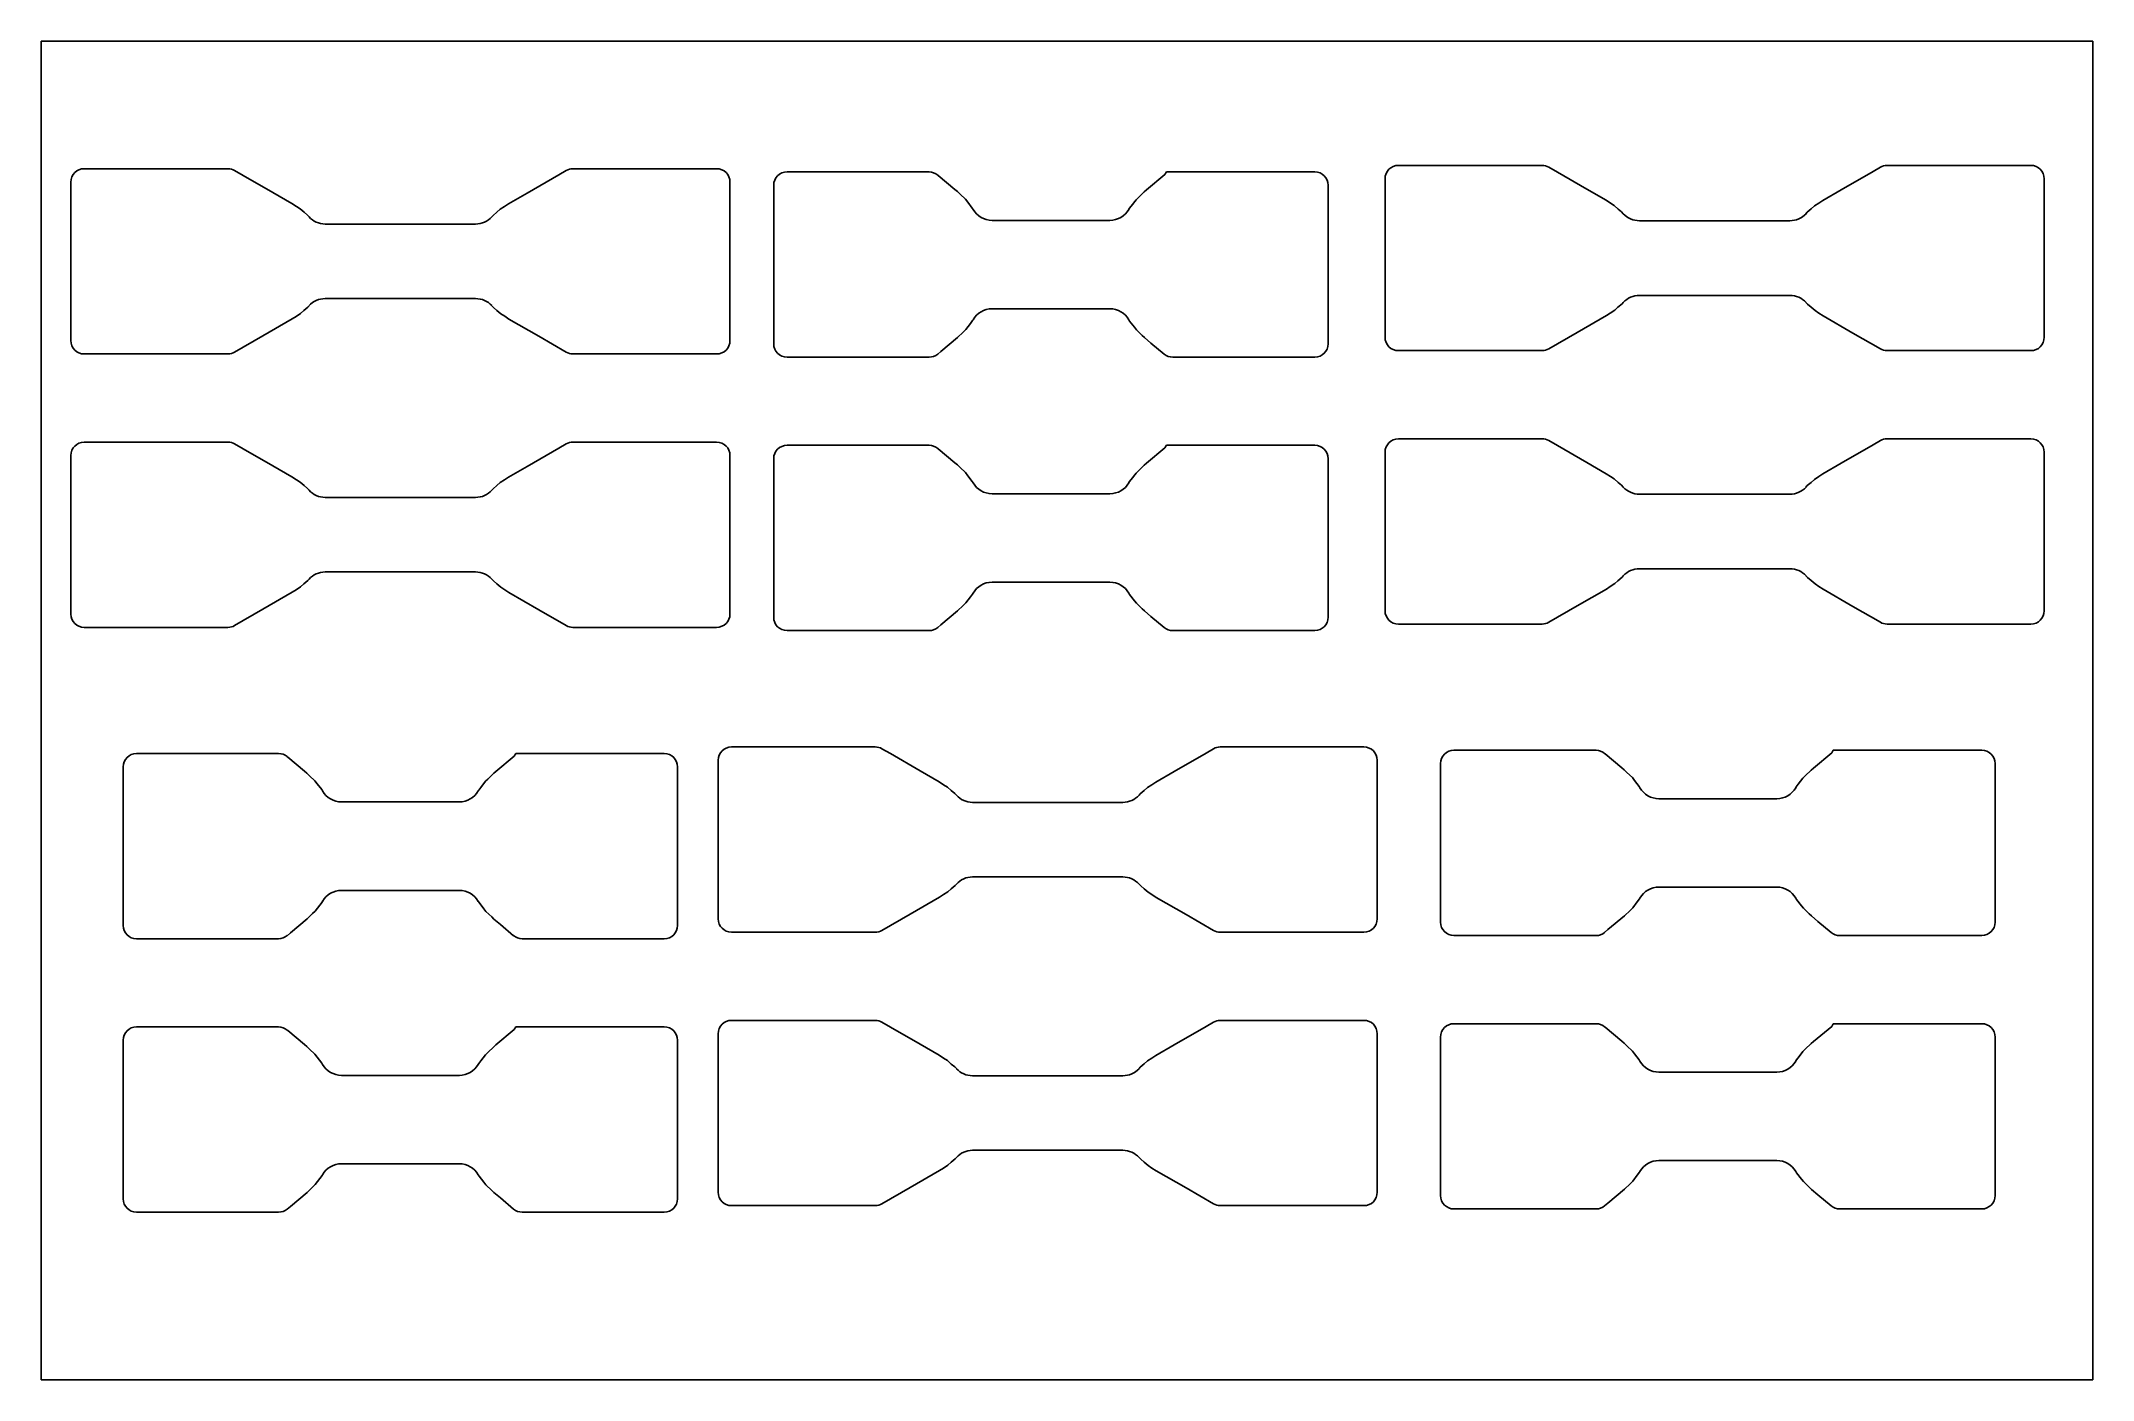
# Model space of a CAD drawing. Header units: millimetres. Extents: x 22.54 to 25.46, y 11.05 to 12.95.
import ezdxf

# ---------------------------------------------------------------- set-up
doc = ezdxf.new("R2010")
doc.units = ezdxf.units.MM
doc.header["$MEASUREMENT"] = 0
doc.layers.add('1', color=7, linetype='Continuous')

msp = doc.modelspace()

# ---------------------------------------------------------------- linework, layer by layer
at = {"layer": '1', "color": 1, "linetype": 'Continuous'}
for p, q in [((25.4596, 12.9525), (22.5404, 12.9525)), ((22.5404, 12.9525), (22.5404, 11.0475)), ((25.4596, 12.9525), (25.4596, 11.0475)), ((22.6017, 12.7709), (22.6891, 12.7709)), ((22.8063, 12.7709), (22.6891, 12.7709)), ((22.8158, 12.7684), (22.8279, 12.7614)), ((22.8279, 12.7614), (22.87, 12.7371)), ((23.2318, 12.7362), (23.2769, 12.7623)), ((23.2875, 12.7684), (23.2769, 12.7623)), ((23.297, 12.7709), (23.419, 12.7709)), ((23.5015, 12.7709), (23.419, 12.7709)), ((23.6017, 12.7663), (23.735, 12.7663)), ((23.8038, 12.7663), (23.735, 12.7663)), ((23.8161, 12.7618), (23.8168, 12.7612)), ((23.8168, 12.7612), (23.8405, 12.7413)), ((24.1132, 12.7408), (24.1391, 12.7625)), ((24.1414, 12.7663), (24.1391, 12.7625)), ((24.1414, 12.7663), (24.3288, 12.7663)), ((24.3526, 12.7663), (24.3288, 12.7663)), ((24.4715, 12.7756), (24.5588, 12.7756)), ((24.676, 12.7756), (24.5588, 12.7756)), ((24.6855, 12.773), (24.6976, 12.766)), ((24.6976, 12.766), (24.7397, 12.7417)), ((25.1015, 12.7409), (25.1467, 12.7669)), ((25.1572, 12.773), (25.1467, 12.7669)), ((25.1667, 12.7756), (25.2887, 12.7756)), ((25.3713, 12.7756), (25.2887, 12.7756)), ((22.5827, 12.6405), (22.5827, 12.7519)), ((22.8974, 12.7213), (22.87, 12.7371)), ((23.2056, 12.7211), (23.2318, 12.7362)), ((23.5205, 12.7519), (23.5205, 12.6178)), ((23.5827, 12.7473), (23.5827, 12.5915)), ((23.844, 12.7384), (23.8405, 12.7413)), ((23.844, 12.7384), (23.8479, 12.7346)), ((23.8479, 12.7346), (23.8555, 12.7274)), ((24.0983, 12.7267), (24.1016, 12.7299)), ((24.1016, 12.7299), (24.11, 12.7381)), ((24.11, 12.7381), (24.1132, 12.7408)), ((24.3716, 12.7473), (24.3716, 12.5495)), ((24.4525, 12.6451), (24.4525, 12.7566)), ((24.7671, 12.7259), (24.7397, 12.7417)), ((25.0753, 12.7257), (25.1015, 12.7409)), ((25.3903, 12.7566), (25.3903, 12.6225)), ((22.8974, 12.7213), (22.9036, 12.7171)), ((22.9036, 12.7171), (22.9089, 12.7137)), ((22.9089, 12.7137), (22.9145, 12.7089)), ((22.9145, 12.7089), (22.9193, 12.7048)), ((22.9193, 12.7048), (22.9217, 12.7023)), ((23.1816, 12.7023), (23.1834, 12.7043)), ((23.1834, 12.7043), (23.1888, 12.7089)), ((23.1888, 12.7089), (23.1938, 12.7133)), ((23.1938, 12.7133), (23.1998, 12.7172)), ((23.1998, 12.7172), (23.2056, 12.7211)), ((23.8555, 12.7274), (23.8588, 12.7231)), ((23.8588, 12.7231), (23.8652, 12.7149)), ((23.8652, 12.7149), (23.8663, 12.713)), ((24.088, 12.713), (24.0886, 12.7142)), ((24.0886, 12.7142), (24.0914, 12.7178)), ((24.0914, 12.7178), (24.0983, 12.7267)), ((24.7671, 12.7259), (24.7733, 12.7218)), ((24.7733, 12.7218), (24.7786, 12.7184)), ((24.7786, 12.7184), (24.7843, 12.7135)), ((24.7843, 12.7135), (24.7891, 12.7095)), ((24.7891, 12.7095), (24.7914, 12.7069)), ((25.0513, 12.7069), (25.0531, 12.7089)), ((25.0531, 12.7089), (25.0586, 12.7136)), ((25.0586, 12.7136), (25.0636, 12.7179)), ((25.0636, 12.7179), (25.0695, 12.7218)), ((25.0695, 12.7218), (25.0753, 12.7257)), ((22.9445, 12.6922), (23.0535, 12.6922)), ((23.1587, 12.6922), (23.0535, 12.6922)), ((23.8933, 12.6974), (24.0209, 12.6974)), ((24.0611, 12.6974), (24.0209, 12.6974)), ((24.8143, 12.6968), (24.9232, 12.6968)), ((25.0285, 12.6968), (24.9232, 12.6968)), ((22.5827, 12.5263), (22.5827, 12.6405)), ((24.4525, 12.531), (24.4525, 12.6451)), ((23.5205, 12.5263), (23.5205, 12.6178)), ((25.3903, 12.531), (25.3903, 12.6225)), ((22.9445, 12.5861), (23.055, 12.5861)), ((23.1587, 12.5861), (23.055, 12.5861)), ((23.5827, 12.5217), (23.5827, 12.5915)), ((24.8143, 12.5907), (24.9247, 12.5907)), ((25.0285, 12.5907), (24.9247, 12.5907)), ((22.8977, 12.5572), (22.856, 12.5331)), ((22.8977, 12.5572), (22.9032, 12.5608)), ((22.9094, 12.565), (22.9032, 12.5608)), ((22.9094, 12.565), (22.9142, 12.5691)), ((22.9199, 12.5739), (22.9142, 12.5691)), ((22.9199, 12.5739), (22.9217, 12.576)), ((23.1839, 12.5734), (23.1816, 12.576)), ((23.1839, 12.5734), (23.189, 12.5691)), ((23.1944, 12.5645), (23.189, 12.5691)), ((23.1944, 12.5645), (23.2, 12.5609)), ((23.2059, 12.557), (23.2, 12.5609)), ((23.2059, 12.557), (23.2485, 12.5324)), ((23.8657, 12.5547), (23.8625, 12.5505)), ((23.8663, 12.5559), (23.8657, 12.5547)), ((23.8933, 12.5716), (23.9412, 12.5716)), ((24.0611, 12.5716), (23.9412, 12.5716)), ((24.0891, 12.554), (24.088, 12.5559)), ((24.0961, 12.5452), (24.0891, 12.554)), ((24.7674, 12.5618), (24.7257, 12.5377)), ((24.7674, 12.5618), (24.7729, 12.5655)), ((24.7792, 12.5696), (24.7729, 12.5655)), ((24.7792, 12.5696), (24.7839, 12.5737)), ((24.7896, 12.5786), (24.7839, 12.5737)), ((24.7896, 12.5786), (24.7914, 12.5806)), ((25.0537, 12.5781), (25.0513, 12.5806)), ((25.0537, 12.5781), (25.0588, 12.5738)), ((25.0642, 12.5692), (25.0588, 12.5738)), ((25.0642, 12.5692), (25.0697, 12.5655)), ((25.0756, 12.5616), (25.0697, 12.5655)), ((25.0756, 12.5616), (25.1182, 12.537)), ((22.8158, 12.5099), (22.856, 12.5331)), ((23.2875, 12.5099), (23.2485, 12.5324)), ((23.8444, 12.5309), (23.8207, 12.511)), ((23.8444, 12.5309), (23.8522, 12.5385)), ((23.856, 12.5422), (23.8522, 12.5385)), ((23.8625, 12.5505), (23.856, 12.5422)), ((24.0989, 12.5416), (24.0961, 12.5452)), ((24.0989, 12.5416), (24.107, 12.5337)), ((24.1103, 12.5306), (24.107, 12.5337)), ((24.1103, 12.5306), (24.1195, 12.5228)), ((24.3716, 12.5217), (24.3716, 12.5495)), ((24.6855, 12.5145), (24.7257, 12.5377)), ((25.1572, 12.5145), (25.1182, 12.537)), ((22.6017, 12.5073), (22.7052, 12.5073)), ((22.8063, 12.5073), (22.7052, 12.5073)), ((23.297, 12.5073), (23.4038, 12.5073)), ((23.5015, 12.5073), (23.4038, 12.5073)), ((23.6017, 12.5027), (23.6643, 12.5027)), ((23.8038, 12.5027), (23.6643, 12.5027)), ((23.8161, 12.5071), (23.8207, 12.511)), ((24.1383, 12.5071), (24.1195, 12.5228)), ((24.1505, 12.5027), (24.2036, 12.5027)), ((24.3526, 12.5027), (24.2036, 12.5027)), ((24.4715, 12.512), (24.5749, 12.512)), ((24.676, 12.512), (24.5749, 12.512)), ((25.1667, 12.512), (25.2735, 12.512)), ((25.3713, 12.512), (25.2735, 12.512)), ((22.6017, 12.3819), (22.6891, 12.3819)), ((22.8063, 12.3819), (22.6891, 12.3819)), ((22.8158, 12.3794), (22.8279, 12.3724)), ((23.2875, 12.3794), (23.2769, 12.3733)), ((23.297, 12.3819), (23.419, 12.3819)), ((23.5015, 12.3819), (23.419, 12.3819)), ((24.4715, 12.3866), (24.5588, 12.3866)), ((24.676, 12.3866), (24.5588, 12.3866)), ((24.6855, 12.384), (24.6976, 12.377)), ((25.1015, 12.3519), (25.1467, 12.3779)), ((25.1572, 12.384), (25.1467, 12.3779)), ((25.1667, 12.3866), (25.2887, 12.3866)), ((25.3713, 12.3866), (25.2887, 12.3866)), ((22.5827, 12.2515), (22.5827, 12.3629)), ((22.8279, 12.3724), (22.87, 12.3481)), ((23.2318, 12.3472), (23.2769, 12.3733)), ((23.5205, 12.3629), (23.5205, 12.2288)), ((23.5827, 12.3583), (23.5827, 12.2025)), ((23.6017, 12.3773), (23.735, 12.3773)), ((23.8038, 12.3773), (23.735, 12.3773)), ((23.8161, 12.3728), (23.8168, 12.3722)), ((23.8168, 12.3722), (23.8405, 12.3523)), ((23.844, 12.3494), (23.8405, 12.3523)), ((23.844, 12.3494), (23.8479, 12.3456)), ((24.1016, 12.3409), (24.11, 12.3491)), ((24.11, 12.3491), (24.1132, 12.3518)), ((24.1132, 12.3518), (24.1391, 12.3735)), ((24.1414, 12.3773), (24.1391, 12.3735)), ((24.1414, 12.3773), (24.3288, 12.3773)), ((24.3526, 12.3773), (24.3288, 12.3773)), ((24.3716, 12.3583), (24.3716, 12.1605)), ((24.4525, 12.2561), (24.4525, 12.3676)), ((24.6976, 12.377), (24.7397, 12.3527)), ((24.7671, 12.3369), (24.7397, 12.3527)), ((25.0753, 12.3367), (25.1015, 12.3519)), ((25.3903, 12.3676), (25.3903, 12.2335)), ((22.8974, 12.3323), (22.87, 12.3481)), ((22.8974, 12.3323), (22.9036, 12.3281)), ((22.9036, 12.3281), (22.9089, 12.3247)), ((22.9089, 12.3247), (22.9145, 12.3199)), ((22.9145, 12.3199), (22.9193, 12.3158)), ((23.1834, 12.3153), (23.1888, 12.3199)), ((23.1888, 12.3199), (23.1938, 12.3243)), ((23.1938, 12.3243), (23.1998, 12.3282)), ((23.1998, 12.3282), (23.2056, 12.3321)), ((23.2056, 12.3321), (23.2318, 12.3472)), ((23.8479, 12.3456), (23.8555, 12.3384)), ((23.8555, 12.3384), (23.8588, 12.3341)), ((23.8588, 12.3341), (23.8652, 12.3259)), ((23.8652, 12.3259), (23.8663, 12.324)), ((24.088, 12.324), (24.0886, 12.3252)), ((24.0886, 12.3252), (24.0914, 12.3288)), ((24.0914, 12.3288), (24.0983, 12.3377)), ((24.0983, 12.3377), (24.1016, 12.3409)), ((24.7671, 12.3369), (24.7733, 12.3328)), ((24.7733, 12.3328), (24.7786, 12.3294)), ((24.7786, 12.3294), (24.7843, 12.3245)), ((24.7843, 12.3245), (24.7891, 12.3205)), ((24.7891, 12.3205), (24.7914, 12.3179)), ((25.0513, 12.3179), (25.0531, 12.3199)), ((25.0531, 12.3199), (25.0586, 12.3246)), ((25.0586, 12.3246), (25.0636, 12.3289)), ((25.0636, 12.3289), (25.0695, 12.3328)), ((25.0695, 12.3328), (25.0753, 12.3367)), ((22.9193, 12.3158), (22.9217, 12.3133)), ((22.9445, 12.3032), (23.0535, 12.3032)), ((23.1587, 12.3032), (23.0535, 12.3032)), ((23.1816, 12.3133), (23.1834, 12.3153)), ((23.8933, 12.3084), (24.0209, 12.3084)), ((24.0611, 12.3084), (24.0209, 12.3084)), ((24.8143, 12.3078), (24.9232, 12.3078)), ((25.0285, 12.3078), (24.9232, 12.3078)), ((22.5827, 12.1373), (22.5827, 12.2515)), ((24.4525, 12.142), (24.4525, 12.2561)), ((25.3903, 12.142), (25.3903, 12.2335)), ((23.5205, 12.1373), (23.5205, 12.2288)), ((23.5827, 12.1327), (23.5827, 12.2025)), ((22.9094, 12.176), (22.9032, 12.1718)), ((22.9094, 12.176), (22.9142, 12.1801)), ((22.9199, 12.1849), (22.9142, 12.1801)), ((22.9199, 12.1849), (22.9217, 12.187)), ((22.9445, 12.1971), (23.055, 12.1971)), ((23.1587, 12.1971), (23.055, 12.1971)), ((23.1839, 12.1844), (23.1816, 12.187)), ((23.1839, 12.1844), (23.189, 12.1801)), ((23.1944, 12.1755), (23.189, 12.1801)), ((23.1944, 12.1755), (23.2, 12.1719)), ((23.8933, 12.1826), (23.9412, 12.1826)), ((24.0611, 12.1826), (23.9412, 12.1826)), ((24.7674, 12.1728), (24.7729, 12.1765)), ((24.7792, 12.1806), (24.7729, 12.1765)), ((24.7792, 12.1806), (24.7839, 12.1847)), ((24.7896, 12.1896), (24.7839, 12.1847)), ((24.7896, 12.1896), (24.7914, 12.1916)), ((24.8143, 12.2017), (24.9247, 12.2017)), ((25.0285, 12.2017), (24.9247, 12.2017)), ((25.0537, 12.1891), (25.0513, 12.1916)), ((25.0537, 12.1891), (25.0588, 12.1848)), ((25.0642, 12.1802), (25.0588, 12.1848)), ((25.0642, 12.1802), (25.0697, 12.1765)), ((25.0756, 12.1726), (25.0697, 12.1765)), ((22.8977, 12.1682), (22.856, 12.1441)), ((22.8977, 12.1682), (22.9032, 12.1718)), ((23.2059, 12.168), (23.2, 12.1719)), ((23.2059, 12.168), (23.2485, 12.1434)), ((23.8444, 12.1419), (23.8522, 12.1495)), ((23.856, 12.1532), (23.8522, 12.1495)), ((23.8625, 12.1615), (23.856, 12.1532)), ((23.8657, 12.1657), (23.8625, 12.1615)), ((23.8663, 12.1669), (23.8657, 12.1657)), ((24.0891, 12.165), (24.088, 12.1669)), ((24.0961, 12.1562), (24.0891, 12.165)), ((24.0989, 12.1526), (24.0961, 12.1562)), ((24.0989, 12.1526), (24.107, 12.1447)), ((24.1103, 12.1416), (24.107, 12.1447)), ((24.3716, 12.1327), (24.3716, 12.1605)), ((24.6855, 12.1255), (24.7257, 12.1487)), ((24.7674, 12.1728), (24.7257, 12.1487)), ((25.0756, 12.1726), (25.1182, 12.148)), ((25.1572, 12.1255), (25.1182, 12.148)), ((22.6017, 12.1183), (22.7052, 12.1183)), ((22.8063, 12.1183), (22.7052, 12.1183)), ((22.8158, 12.1209), (22.856, 12.1441)), ((23.2875, 12.1209), (23.2485, 12.1434)), ((23.297, 12.1183), (23.4038, 12.1183)), ((23.5015, 12.1183), (23.4038, 12.1183)), ((23.8161, 12.1181), (23.8207, 12.122)), ((23.8444, 12.1419), (23.8207, 12.122)), ((24.1103, 12.1416), (24.1195, 12.1338)), ((24.1383, 12.1181), (24.1195, 12.1338)), ((24.4715, 12.123), (24.5749, 12.123)), ((24.676, 12.123), (24.5749, 12.123)), ((25.1667, 12.123), (25.2735, 12.123)), ((25.3713, 12.123), (25.2735, 12.123)), ((23.6017, 12.1137), (23.6643, 12.1137)), ((23.8038, 12.1137), (23.6643, 12.1137)), ((24.1505, 12.1137), (24.2036, 12.1137)), ((24.3526, 12.1137), (24.2036, 12.1137)), ((23.5227, 11.9481), (23.61, 11.9481)), ((23.7272, 11.9481), (23.61, 11.9481)), ((23.7367, 11.9455), (23.7488, 11.9386)), ((24.2084, 11.9455), (24.1978, 11.9394)), ((24.2179, 11.9481), (24.3399, 11.9481)), ((24.4224, 11.9481), (24.3399, 11.9481)), ((24.5505, 11.9434), (24.6839, 11.9434)), ((24.7527, 11.9434), (24.6839, 11.9434)), ((25.0902, 11.9434), (25.0879, 11.9396)), ((25.0902, 11.9434), (25.2776, 11.9434)), ((25.3014, 11.9434), (25.2776, 11.9434)), ((22.6572, 11.9198), (22.6572, 11.764)), ((22.6762, 11.9388), (22.8095, 11.9388)), ((22.8783, 11.9388), (22.8095, 11.9388)), ((22.8905, 11.9343), (22.8913, 11.9337)), ((22.8913, 11.9337), (22.915, 11.9138)), ((22.9185, 11.9109), (22.915, 11.9138)), ((22.9185, 11.9109), (22.9224, 11.9071)), ((23.176, 11.9024), (23.1844, 11.9106)), ((23.1844, 11.9106), (23.1876, 11.9133)), ((23.1876, 11.9133), (23.2135, 11.935)), ((23.2158, 11.9388), (23.2135, 11.935)), ((23.2158, 11.9388), (23.4033, 11.9388)), ((23.427, 11.9388), (23.4033, 11.9388)), ((23.446, 11.9198), (23.446, 11.722)), ((23.5037, 11.8176), (23.5037, 11.9291)), ((23.7488, 11.9386), (23.7909, 11.9142)), ((23.8183, 11.8984), (23.7909, 11.9142)), ((24.1265, 11.8982), (24.1527, 11.9134)), ((24.1527, 11.9134), (24.1978, 11.9394)), ((24.4414, 11.9291), (24.4414, 11.795)), ((24.5315, 11.9244), (24.5315, 11.7687)), ((24.7649, 11.939), (24.7656, 11.9383)), ((24.7656, 11.9383), (24.7894, 11.9184)), ((24.7929, 11.9155), (24.7894, 11.9184)), ((24.7929, 11.9155), (24.7967, 11.9118)), ((24.7967, 11.9118), (24.8043, 11.9045)), ((25.0504, 11.9071), (25.0588, 11.9152)), ((25.0588, 11.9152), (25.062, 11.9179)), ((25.062, 11.9179), (25.0879, 11.9396)), ((25.3204, 11.9244), (25.3204, 11.7267)), ((22.9224, 11.9071), (22.9299, 11.8999)), ((22.9299, 11.8999), (22.9332, 11.8957)), ((22.9332, 11.8957), (22.9397, 11.8874)), ((22.9397, 11.8874), (22.9408, 11.8855)), ((23.1624, 11.8855), (23.1631, 11.8867)), ((23.1631, 11.8867), (23.1659, 11.8903)), ((23.1659, 11.8903), (23.1727, 11.8993)), ((23.1727, 11.8993), (23.176, 11.9024)), ((23.8183, 11.8984), (23.8245, 11.8943)), ((23.8245, 11.8943), (23.8298, 11.8909)), ((23.8298, 11.8909), (23.8354, 11.886)), ((23.8354, 11.886), (23.8402, 11.882)), ((23.8402, 11.882), (23.8426, 11.8794)), ((24.1025, 11.8794), (24.1043, 11.8815)), ((24.1043, 11.8815), (24.1097, 11.8861)), ((24.1097, 11.8861), (24.1147, 11.8904)), ((24.1147, 11.8904), (24.1207, 11.8944)), ((24.1207, 11.8944), (24.1265, 11.8982)), ((24.8043, 11.9045), (24.8076, 11.9003)), ((24.8076, 11.9003), (24.8141, 11.8921)), ((24.8141, 11.8921), (24.8151, 11.8902)), ((25.0368, 11.8902), (25.0374, 11.8914)), ((25.0374, 11.8914), (25.0403, 11.895)), ((25.0403, 11.895), (25.0471, 11.9039)), ((25.0471, 11.9039), (25.0504, 11.9071)), ((22.9677, 11.8699), (23.0954, 11.8699)), ((23.1355, 11.8699), (23.0954, 11.8699)), ((23.8655, 11.8693), (23.9744, 11.8693)), ((24.0796, 11.8693), (23.9744, 11.8693)), ((24.8421, 11.8745), (24.9698, 11.8745)), ((25.0099, 11.8745), (24.9698, 11.8745)), ((23.5037, 11.7035), (23.5037, 11.8176)), ((24.4414, 11.7035), (24.4414, 11.795)), ((24.5315, 11.6988), (24.5315, 11.7687)), ((22.6572, 11.6942), (22.6572, 11.764)), ((22.9677, 11.7441), (23.0157, 11.7441)), ((23.1355, 11.7441), (23.0157, 11.7441)), ((23.8186, 11.7343), (23.8241, 11.738)), ((23.8303, 11.7421), (23.8241, 11.738)), ((23.8303, 11.7421), (23.8351, 11.7462)), ((23.8408, 11.7511), (23.8351, 11.7462)), ((23.8408, 11.7511), (23.8426, 11.7531)), ((23.8655, 11.7632), (23.9759, 11.7632)), ((24.0796, 11.7632), (23.9759, 11.7632)), ((24.1049, 11.7506), (24.1025, 11.7531)), ((24.1049, 11.7506), (24.1099, 11.7463)), ((24.1153, 11.7417), (24.1099, 11.7463)), ((24.1153, 11.7417), (24.1209, 11.738)), ((24.1268, 11.7341), (24.1209, 11.738)), ((24.8421, 11.7487), (24.89, 11.7487)), ((25.0099, 11.7487), (24.89, 11.7487)), ((22.9188, 11.7034), (22.9266, 11.711)), ((22.9305, 11.7147), (22.9266, 11.711)), ((22.9369, 11.7231), (22.9305, 11.7147)), ((22.9402, 11.7273), (22.9369, 11.7231)), ((22.9408, 11.7285), (22.9402, 11.7273)), ((23.1635, 11.7266), (23.1624, 11.7285)), ((23.1705, 11.7177), (23.1635, 11.7266)), ((23.1733, 11.7141), (23.1705, 11.7177)), ((23.1733, 11.7141), (23.1815, 11.7062)), ((23.1847, 11.7031), (23.1815, 11.7062)), ((23.446, 11.6942), (23.446, 11.722)), ((23.7367, 11.687), (23.7769, 11.7102)), ((23.8186, 11.7343), (23.7769, 11.7102)), ((24.1268, 11.7341), (24.1694, 11.7096)), ((24.2084, 11.687), (24.1694, 11.7096)), ((24.7932, 11.708), (24.7695, 11.6882)), ((24.7932, 11.708), (24.801, 11.7156)), ((24.8049, 11.7193), (24.801, 11.7156)), ((24.8113, 11.7277), (24.8049, 11.7193)), ((24.8145, 11.7319), (24.8113, 11.7277)), ((24.8151, 11.7331), (24.8145, 11.7319)), ((25.0379, 11.7312), (25.0368, 11.7331)), ((25.0449, 11.7223), (25.0379, 11.7312)), ((25.0477, 11.7187), (25.0449, 11.7223)), ((25.0477, 11.7187), (25.0559, 11.7109)), ((25.0591, 11.7077), (25.0559, 11.7109)), ((25.0591, 11.7077), (25.0684, 11.7)), ((25.3204, 11.6988), (25.3204, 11.7267)), ((22.8905, 11.6796), (22.8952, 11.6835)), ((22.9188, 11.7034), (22.8952, 11.6835)), ((23.1847, 11.7031), (23.194, 11.6954)), ((23.2127, 11.6796), (23.194, 11.6954)), ((23.5227, 11.6845), (23.6261, 11.6845)), ((23.7272, 11.6845), (23.6261, 11.6845)), ((24.2179, 11.6845), (24.3247, 11.6845)), ((24.4224, 11.6845), (24.3247, 11.6845)), ((24.5505, 11.6798), (24.6131, 11.6798)), ((24.7527, 11.6798), (24.6131, 11.6798)), ((24.7649, 11.6843), (24.7695, 11.6882)), ((25.0871, 11.6843), (25.0684, 11.7)), ((25.0993, 11.6798), (25.1524, 11.6798)), ((25.3014, 11.6798), (25.1524, 11.6798)), ((22.6762, 11.6752), (22.7387, 11.6752)), ((22.8783, 11.6752), (22.7387, 11.6752)), ((23.2249, 11.6752), (23.278, 11.6752)), ((23.427, 11.6752), (23.278, 11.6752)), ((22.6762, 11.5498), (22.8095, 11.5498)), ((22.8783, 11.5498), (22.8095, 11.5498)), ((22.8905, 11.5453), (22.8913, 11.5447)), ((22.8913, 11.5447), (22.915, 11.5248)), ((23.1876, 11.5243), (23.2135, 11.546)), ((23.2158, 11.5498), (23.2135, 11.546)), ((23.2158, 11.5498), (23.4033, 11.5498)), ((23.427, 11.5498), (23.4033, 11.5498)), ((23.5037, 11.4286), (23.5037, 11.5401)), ((23.5227, 11.5591), (23.61, 11.5591)), ((23.7272, 11.5591), (23.61, 11.5591)), ((23.7367, 11.5565), (23.7488, 11.5496)), ((23.7488, 11.5496), (23.7909, 11.5252)), ((24.1527, 11.5244), (24.1978, 11.5504)), ((24.2084, 11.5565), (24.1978, 11.5504)), ((24.2179, 11.5591), (24.3399, 11.5591)), ((24.4224, 11.5591), (24.3399, 11.5591)), ((24.4414, 11.5401), (24.4414, 11.406)), ((24.5315, 11.5354), (24.5315, 11.3797)), ((24.5505, 11.5544), (24.6839, 11.5544)), ((24.7527, 11.5544), (24.6839, 11.5544)), ((24.7649, 11.55), (24.7656, 11.5493)), ((24.7656, 11.5493), (24.7894, 11.5294)), ((25.062, 11.5289), (25.0879, 11.5506)), ((25.0902, 11.5544), (25.0879, 11.5506)), ((25.0902, 11.5544), (25.2776, 11.5544)), ((25.3014, 11.5544), (25.2776, 11.5544)), ((25.3204, 11.5354), (25.3204, 11.3377)), ((22.6572, 11.5308), (22.6572, 11.375)), ((22.9185, 11.5219), (22.915, 11.5248)), ((22.9185, 11.5219), (22.9224, 11.5181)), ((22.9224, 11.5181), (22.9299, 11.5109)), ((22.9299, 11.5109), (22.9332, 11.5067)), ((22.9332, 11.5067), (22.9397, 11.4984)), ((23.1659, 11.5013), (23.1727, 11.5103)), ((23.1727, 11.5103), (23.176, 11.5134)), ((23.176, 11.5134), (23.1844, 11.5216)), ((23.1844, 11.5216), (23.1876, 11.5243)), ((23.446, 11.5308), (23.446, 11.333)), ((23.8183, 11.5094), (23.7909, 11.5252)), ((23.8183, 11.5094), (23.8245, 11.5053)), ((23.8245, 11.5053), (23.8298, 11.5019)), ((23.8298, 11.5019), (23.8354, 11.497)), ((24.1147, 11.5014), (24.1207, 11.5054)), ((24.1207, 11.5054), (24.1265, 11.5092)), ((24.1265, 11.5092), (24.1527, 11.5244)), ((24.7929, 11.5265), (24.7894, 11.5294)), ((24.7929, 11.5265), (24.7967, 11.5228)), ((24.7967, 11.5228), (24.8043, 11.5155)), ((24.8043, 11.5155), (24.8076, 11.5113)), ((24.8076, 11.5113), (24.8141, 11.5031)), ((24.8141, 11.5031), (24.8151, 11.5012)), ((25.0368, 11.5012), (25.0374, 11.5024)), ((25.0374, 11.5024), (25.0403, 11.506)), ((25.0403, 11.506), (25.0471, 11.5149)), ((25.0471, 11.5149), (25.0504, 11.5181)), ((25.0504, 11.5181), (25.0588, 11.5262)), ((25.0588, 11.5262), (25.062, 11.5289)), ((22.9397, 11.4984), (22.9408, 11.4965)), ((22.9677, 11.4809), (23.0954, 11.4809)), ((23.1355, 11.4809), (23.0954, 11.4809)), ((23.1624, 11.4965), (23.1631, 11.4977)), ((23.1631, 11.4977), (23.1659, 11.5013)), ((23.8354, 11.497), (23.8402, 11.493)), ((23.8402, 11.493), (23.8426, 11.4904)), ((23.8655, 11.4803), (23.9744, 11.4803)), ((24.0796, 11.4803), (23.9744, 11.4803)), ((24.1025, 11.4904), (24.1043, 11.4925)), ((24.1043, 11.4925), (24.1097, 11.4971)), ((24.1097, 11.4971), (24.1147, 11.5014)), ((24.8421, 11.4855), (24.9698, 11.4855)), ((25.0099, 11.4855), (24.9698, 11.4855)), ((23.5037, 11.3145), (23.5037, 11.4286)), ((24.4414, 11.3145), (24.4414, 11.406)), ((22.6572, 11.3052), (22.6572, 11.375)), ((23.8303, 11.3531), (23.8351, 11.3572)), ((23.8408, 11.3621), (23.8351, 11.3572)), ((23.8408, 11.3621), (23.8426, 11.3641)), ((23.8655, 11.3742), (23.9759, 11.3742)), ((24.0796, 11.3742), (23.9759, 11.3742)), ((24.1049, 11.3616), (24.1025, 11.3641)), ((24.1049, 11.3616), (24.1099, 11.3573)), ((24.1153, 11.3527), (24.1099, 11.3573)), ((24.5315, 11.3098), (24.5315, 11.3797)), ((24.8421, 11.3597), (24.89, 11.3597)), ((25.0099, 11.3597), (24.89, 11.3597)), ((22.9369, 11.3341), (22.9305, 11.3257)), ((22.9402, 11.3383), (22.9369, 11.3341)), ((22.9408, 11.3395), (22.9402, 11.3383)), ((22.9677, 11.3551), (23.0157, 11.3551)), ((23.1355, 11.3551), (23.0157, 11.3551)), ((23.1635, 11.3376), (23.1624, 11.3395)), ((23.1705, 11.3287), (23.1635, 11.3376)), ((23.1733, 11.3251), (23.1705, 11.3287)), ((23.446, 11.3052), (23.446, 11.333)), ((23.8186, 11.3453), (23.7769, 11.3212)), ((23.8186, 11.3453), (23.8241, 11.349)), ((23.8303, 11.3531), (23.8241, 11.349)), ((24.1153, 11.3527), (24.1209, 11.349)), ((24.1268, 11.3451), (24.1209, 11.349)), ((24.1268, 11.3451), (24.1694, 11.3206)), ((24.8049, 11.3303), (24.801, 11.3266)), ((24.8113, 11.3387), (24.8049, 11.3303)), ((24.8145, 11.3429), (24.8113, 11.3387)), ((24.8151, 11.3441), (24.8145, 11.3429)), ((25.0379, 11.3422), (25.0368, 11.3441)), ((25.0449, 11.3333), (25.0379, 11.3422)), ((25.0477, 11.3297), (25.0449, 11.3333)), ((25.0477, 11.3297), (25.0559, 11.3219)), ((25.3204, 11.3098), (25.3204, 11.3377)), ((22.9188, 11.3144), (22.8952, 11.2945)), ((22.9188, 11.3144), (22.9266, 11.322)), ((22.9305, 11.3257), (22.9266, 11.322)), ((23.1733, 11.3251), (23.1815, 11.3172)), ((23.1847, 11.3141), (23.1815, 11.3172)), ((23.1847, 11.3141), (23.194, 11.3064)), ((23.2127, 11.2906), (23.194, 11.3064)), ((23.7367, 11.298), (23.7769, 11.3212)), ((24.2084, 11.298), (24.1694, 11.3206)), ((24.7649, 11.2953), (24.7695, 11.2992)), ((24.7932, 11.319), (24.7695, 11.2992)), ((24.7932, 11.319), (24.801, 11.3266)), ((25.0591, 11.3187), (25.0559, 11.3219)), ((25.0591, 11.3187), (25.0684, 11.311)), ((25.0871, 11.2953), (25.0684, 11.311)), ((22.6762, 11.2862), (22.7387, 11.2862)), ((22.8783, 11.2862), (22.7387, 11.2862)), ((22.8905, 11.2906), (22.8952, 11.2945)), ((23.2249, 11.2862), (23.278, 11.2862)), ((23.427, 11.2862), (23.278, 11.2862)), ((23.5227, 11.2955), (23.6261, 11.2955)), ((23.7272, 11.2955), (23.6261, 11.2955)), ((24.2179, 11.2955), (24.3247, 11.2955)), ((24.4224, 11.2955), (24.3247, 11.2955)), ((24.5505, 11.2908), (24.6131, 11.2908)), ((24.7527, 11.2908), (24.6131, 11.2908)), ((25.0993, 11.2908), (25.1524, 11.2908)), ((25.3014, 11.2908), (25.1524, 11.2908)), ((22.5404, 11.0475), (25.4596, 11.0475))]:
    msp.add_line(p, q, dxfattribs=at)
for centre, radius, start, end in [((22.6017, 12.7519), 0.019, 90, 180), ((22.8063, 12.7519), 0.019, 60, 90), ((23.297, 12.7519), 0.019, 90, 120), ((23.5015, 12.7519), 0.019, 360, 90), ((23.6017, 12.7473), 0.019, 90, 180), ((23.8038, 12.7473), 0.019, 49.9999, 90), ((24.3526, 12.7473), 0.019, 0, 90), ((24.4715, 12.7566), 0.019, 90, 180), ((24.676, 12.7566), 0.019, 60, 90), ((25.1667, 12.7566), 0.019, 90, 120), ((25.3713, 12.7566), 0.019, 360, 90), ((22.9445, 12.7232), 0.031, 222.4247, 270), ((23.1587, 12.7232), 0.031, 270, 317.5753), ((23.8933, 12.7284), 0.031, 209.7265, 270), ((24.0611, 12.7284), 0.031, 270, 330.2735), ((24.8143, 12.7278), 0.031, 222.4247, 270), ((25.0285, 12.7278), 0.031, 270, 317.5753), ((22.9445, 12.5551), 0.031, 90, 137.5757), ((23.1587, 12.5551), 0.031, 42.4243, 90), ((24.8143, 12.5597), 0.031, 90, 137.5757), ((25.0285, 12.5597), 0.031, 42.4243, 90), ((23.8933, 12.5406), 0.031, 90, 150.2735), ((24.0611, 12.5406), 0.031, 29.7265, 90), ((22.6017, 12.5263), 0.019, 180, 270), ((23.5015, 12.5263), 0.019, 270, 0), ((24.4715, 12.531), 0.019, 180, 270), ((25.3713, 12.531), 0.019, 270, 0), ((22.8063, 12.5263), 0.019, 270, 300), ((23.297, 12.5263), 0.019, 240, 270), ((23.6017, 12.5217), 0.019, 180, 270), ((23.8038, 12.5217), 0.019, 270, 310), ((24.1505, 12.5217), 0.019, 229.9999, 270), ((24.3526, 12.5217), 0.019, 270, 360), ((24.676, 12.531), 0.019, 270, 300), ((25.1667, 12.531), 0.019, 240, 270), ((22.6017, 12.3629), 0.019, 90, 180), ((22.8063, 12.3629), 0.019, 60, 90), ((23.297, 12.3629), 0.019, 90, 120), ((23.5015, 12.3629), 0.019, 360, 90), ((24.4715, 12.3676), 0.019, 90, 180), ((24.676, 12.3676), 0.019, 60, 90), ((25.1667, 12.3676), 0.019, 90, 120), ((25.3713, 12.3676), 0.019, 360, 90), ((23.6017, 12.3583), 0.019, 90, 180), ((23.8038, 12.3583), 0.019, 49.9999, 90), ((24.3526, 12.3583), 0.019, 0, 90), ((23.8933, 12.3394), 0.031, 209.7265, 270), ((24.0611, 12.3394), 0.031, 270, 330.2735), ((22.9445, 12.3342), 0.031, 222.4247, 270), ((23.1587, 12.3342), 0.031, 270, 317.5753), ((24.8143, 12.3388), 0.031, 222.4247, 270), ((25.0285, 12.3388), 0.031, 270, 317.5753), ((22.9445, 12.1661), 0.031, 90, 137.5757), ((23.1587, 12.1661), 0.031, 42.4243, 90), ((23.8933, 12.1516), 0.031, 90, 150.2735), ((24.0611, 12.1516), 0.031, 29.7265, 90), ((24.8143, 12.1707), 0.031, 90, 137.5757), ((25.0285, 12.1707), 0.031, 42.4243, 90), ((22.6017, 12.1373), 0.019, 180, 270), ((22.8063, 12.1373), 0.019, 270, 300), ((23.297, 12.1373), 0.019, 240, 270), ((23.5015, 12.1373), 0.019, 270, 0), ((23.6017, 12.1327), 0.019, 180, 270), ((23.8038, 12.1327), 0.019, 270, 310), ((24.1505, 12.1327), 0.019, 229.9999, 270), ((24.3526, 12.1327), 0.019, 270, 360), ((24.4715, 12.142), 0.019, 180, 270), ((24.676, 12.142), 0.019, 270, 300), ((25.1667, 12.142), 0.019, 240, 270), ((25.3713, 12.142), 0.019, 270, 0), ((23.5227, 11.9291), 0.019, 90, 180), ((23.7272, 11.9291), 0.019, 60, 90), ((24.2179, 11.9291), 0.019, 90, 120), ((24.4224, 11.9291), 0.019, 360, 90), ((24.5505, 11.9244), 0.019, 90, 180), ((24.7527, 11.9244), 0.019, 49.9999, 90), ((25.3014, 11.9244), 0.019, 0, 90), ((22.6762, 11.9198), 0.019, 90, 180), ((22.8783, 11.9198), 0.019, 49.9999, 90), ((23.427, 11.9198), 0.019, 0, 90), ((22.9677, 11.9009), 0.031, 209.7265, 270), ((23.1355, 11.9009), 0.031, 270, 330.2735), ((24.8421, 11.9055), 0.031, 209.7265, 270), ((25.0099, 11.9055), 0.031, 270, 330.2735), ((23.8655, 11.9003), 0.031, 222.4247, 270), ((24.0796, 11.9003), 0.031, 270, 317.5753), ((22.9677, 11.7131), 0.031, 90, 150.2735), ((23.1355, 11.7131), 0.031, 29.7265, 90), ((23.8655, 11.7322), 0.031, 90, 137.5757), ((24.0796, 11.7322), 0.031, 42.4243, 90), ((24.8421, 11.7177), 0.031, 90, 150.2735), ((25.0099, 11.7177), 0.031, 29.7265, 90), ((22.6762, 11.6942), 0.019, 180, 270), ((22.8783, 11.6942), 0.019, 270, 310), ((23.2249, 11.6942), 0.019, 229.9999, 270), ((23.427, 11.6942), 0.019, 270, 360), ((23.5227, 11.7035), 0.019, 180, 270), ((23.7272, 11.7035), 0.019, 270, 300), ((24.2179, 11.7035), 0.019, 240, 270), ((24.4224, 11.7035), 0.019, 270, 0), ((24.5505, 11.6988), 0.019, 180, 270), ((24.7527, 11.6988), 0.019, 270, 310), ((25.0993, 11.6988), 0.019, 229.9999, 270), ((25.3014, 11.6988), 0.019, 270, 360), ((22.6762, 11.5308), 0.019, 90, 180), ((22.8783, 11.5308), 0.019, 49.9999, 90), ((23.427, 11.5308), 0.019, 0, 90), ((23.5227, 11.5401), 0.019, 90, 180), ((23.7272, 11.5401), 0.019, 60, 90), ((24.2179, 11.5401), 0.019, 90, 120), ((24.4224, 11.5401), 0.019, 360, 90), ((24.5505, 11.5354), 0.019, 90, 180), ((24.7527, 11.5354), 0.019, 49.9999, 90), ((25.3014, 11.5354), 0.019, 0, 90), ((22.9677, 11.5119), 0.031, 209.7265, 270), ((23.1355, 11.5119), 0.031, 270, 330.2735), ((23.8655, 11.5113), 0.031, 222.4247, 270), ((24.0796, 11.5113), 0.031, 270, 317.5753), ((24.8421, 11.5165), 0.031, 209.7265, 270), ((25.0099, 11.5165), 0.031, 270, 330.2735), ((23.8655, 11.3432), 0.031, 90, 137.5757), ((24.0796, 11.3432), 0.031, 42.4243, 90), ((24.8421, 11.3287), 0.031, 90, 150.2735), ((25.0099, 11.3287), 0.031, 29.7265, 90), ((22.9677, 11.3241), 0.031, 90, 150.2735), ((23.1355, 11.3241), 0.031, 29.7265, 90), ((22.6762, 11.3052), 0.019, 180, 270), ((23.427, 11.3052), 0.019, 270, 360), ((23.5227, 11.3145), 0.019, 180, 270), ((23.7272, 11.3145), 0.019, 270, 300), ((24.2179, 11.3145), 0.019, 240, 270), ((24.4224, 11.3145), 0.019, 270, 0), ((24.5505, 11.3098), 0.019, 180, 270), ((25.3014, 11.3098), 0.019, 270, 360), ((22.8783, 11.3052), 0.019, 270, 310), ((23.2249, 11.3052), 0.019, 229.9999, 270), ((24.7527, 11.3098), 0.019, 270, 310), ((25.0993, 11.3098), 0.019, 229.9999, 270)]:
    msp.add_arc(centre, radius, start, end, dxfattribs=at)

doc.saveas('drawing.dxf')
